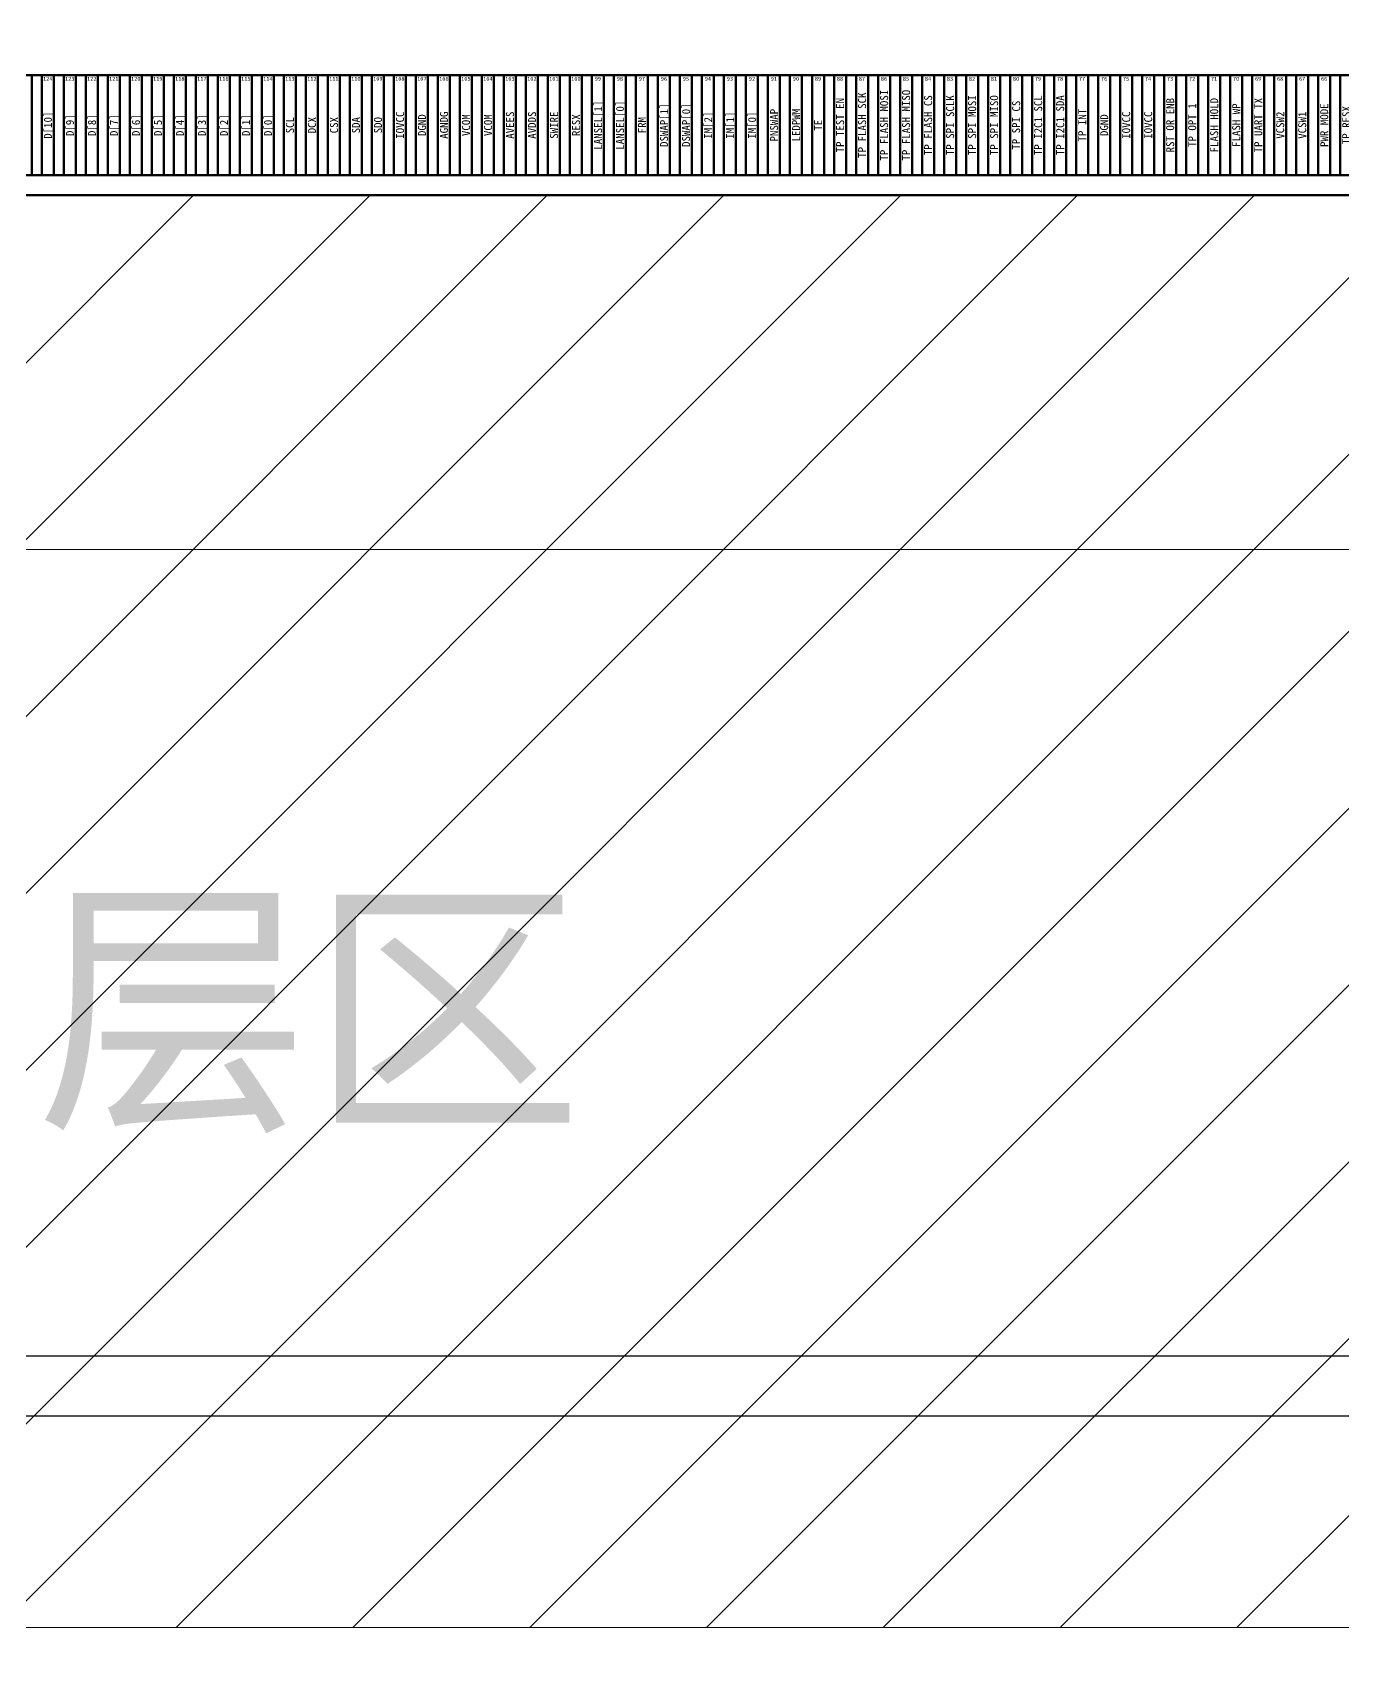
# Model space of a CAD drawing. Header units: inches. Extents: x 384 to 1427, y -468 to -47.
# Drawn here: x 1022.67 to 1029.22, y -298.89 to -290.75 of the extents above; entities that cross this region are included whole.
import ezdxf
from ezdxf.enums import TextEntityAlignment as Align

# ---------------------------------------------------------------- set-up
doc = ezdxf.new("R2010")
doc.units = ezdxf.units.IN
doc.header["$LTSCALE"] = 1.21
doc.header["$MEASUREMENT"] = 0
doc.layers.get('0').update_dxf_attribs({"linetype": 'CONTINUOUS'})
for name, color, linetype, lineweight in [('2ITO.drawing', 4, 'CONTINUOUS', 100), ('FPC', 40, 'CONTINUOUS', 20), ('LABEL.drawing', 7, 'CONTINUOUS', 100), ('TFT_line.drawing', 3, 'CONTINUOUS', 100)]:
    doc.layers.add(name, color=color, linetype=linetype, lineweight=lineweight)
for name, color, linetype in [('Cover lens', 6, 'CONTINUOUS'), ('标 注', 3, 'CONTINUOUS'), ('正保', 5, 'CONTINUOUS')]:
    doc.layers.add(name, color=color, linetype=linetype)
doc.styles.get("Standard").update_dxf_attribs({"font": 'txt', "width": 0.8})
doc.styles.add('宋', font='')
doc.styles.get('宋').set_extended_font_data('SimSun')

# ---------------------------------------------------------------- blocks, each defined once
blk = doc.blocks.new('fpc_name')
at = {"layer": 'LABEL.drawing', "color": 7, "linetype": 'Continuous', "lineweight": 100}
for s, p in [('LANSEL[1]', (14.99143, 0.22667)), ('LANSEL[0]', (15.10143, 0.22667)), ('DSWAP[1]', (15.32143, 0.22667)), ('DSWAP[0]', (15.43143, 0.22667)), ('TP_TEST_EN', (16.20143, 0.22667)), ('TP_FLASH_SCK', (16.31143, 0.22667)), ('TP_FLASH_MOSI', (16.42143, 0.22667)), ('TP_FLASH_MISO', (16.53129, 0.22667)), ('TP_FLASH_CS', (16.64143, 0.22667)), ('TP_SPI_SCLK', (16.75143, 0.22667)), ('TP_SPI_MOSI', (16.86143, 0.22667)), ('TP_SPI_MISO', (16.97143, 0.22667)), ('TP_SPI_CS', (17.08143, 0.22667)), ('TP_I2C1_SCL', (17.19143, 0.22667)), ('TP_I2C1_SDA', (17.30143, 0.22667)), ('RST_OR_ENB', (17.85143, 0.22667)), ('TP_OPT_1', (17.96143, 0.22667)), ('FLASH_HOLD', (18.07143, 0.22667)), ('FLASH_WP', (18.18143, 0.22667)), ('TP_UART_TX', (18.29143, 0.22667)), ('PWR_MODE', (18.62143, 0.22667)), ('D[10]', (12.24143, 0.22667)), ('D[9]', (12.35143, 0.22667)), ('D[8]', (12.46143, 0.22667)), ('D[7]', (12.57143, 0.22667)), ('D[6]', (12.68143, 0.22667)), ('D[5]', (12.79143, 0.22667)), ('D[4]', (12.90143, 0.22667)), ('D[3]', (13.01143, 0.22667)), ('D[2]', (13.12143, 0.22667)), ('D[1]', (13.23143, 0.22667)), ('D[0]', (13.34143, 0.22667)), ('SCL', (13.45143, 0.22667)), ('DCX', (13.56143, 0.22667)), ('CSX', (13.67143, 0.22667)), ('SDA', (13.78143, 0.22667)), ('SDO', (13.89143, 0.22667)), ('IOVCC', (14.00143, 0.22667)), ('DGND', (14.11143, 0.22667)), ('AGNDG', (14.22143, 0.22667)), ('VCOM', (14.33143, 0.22667)), ('VCOM', (14.44143, 0.22667)), ('AVEES', (14.55143, 0.22667)), ('AVDDS', (14.66143, 0.22667)), ('SWIRE', (14.77143, 0.22667)), ('RESX', (14.88143, 0.22667)), ('FRM', (15.21143, 0.22667)), ('IM[2]', (15.54143, 0.22667)), ('IM[1]', (15.65143, 0.22667)), ('IM[0]', (15.76143, 0.22667)), ('PNSWAP', (15.87143, 0.22667)), ('LEDPWM', (15.98143, 0.22667)), ('TE', (16.09143, 0.22667)), ('TP_INT', (17.41143, 0.22667)), ('DGND', (17.52143, 0.22667)), ('IOVCC', (17.63143, 0.22667)), ('IOVCC', (17.74143, 0.22667)), ('VCSW2', (18.40143, 0.22667)), ('VCSW1', (18.51143, 0.22667)), ('TP_RESX', (18.73143, 0.22667))]:
    blk.add_text(s, height=0.04, rotation=90, dxfattribs=at).set_placement(p, align=Align.MIDDLE_CENTER)
blk = doc.blocks.new('fpc_pin')
at = {"layer": 'TFT_line.drawing', "color": 3, "linetype": 'Continuous', "lineweight": 100}
blk.add_lwpolyline([(0, 0), (0.06, 0), (0.06, 0.5), (0, 0.5)], close=True, dxfattribs=at)
blk = doc.blocks.new('fpc_all')
at = {"layer": 'TFT_line.drawing', "color": 3, "linetype": 'Continuous', "lineweight": 100}
blk.add_lwpolyline([(-0.73658, 0), (26.54342, 0), (26.54342, 0.5), (-0.73658, 0.5)], close=True, dxfattribs=at)
at = {"color": 1, "linetype": 'Continuous', "lineweight": 100, "row_count": 1, "column_count": 221, "row_spacing": 0.4, "column_spacing": 0.11}
blk.add_blockref('fpc_pin', (0.77342, 0), dxfattribs=at)
at = {"color": 1, "linetype": 'Continuous', "lineweight": 100}
blk.add_blockref('fpc_name', (0.00249, 0.02333), dxfattribs=at)
at = {"layer": 'LABEL.drawing', "color": 7, "linetype": 'Continuous', "lineweight": 100}
for s, p in [('124', (12.24322, 0.4818)), ('123', (12.35322, 0.4818)), ('122', (12.46322, 0.4818)), ('121', (12.57322, 0.4818)), ('120', (12.68322, 0.4818)), ('119', (12.79322, 0.4818)), ('118', (12.90322, 0.4818)), ('117', (13.01322, 0.4818)), ('116', (13.12322, 0.4818)), ('115', (13.23322, 0.4818)), ('114', (13.34322, 0.4818)), ('113', (13.45322, 0.4818)), ('112', (13.56322, 0.4818)), ('111', (13.67322, 0.4818)), ('110', (13.78322, 0.4818)), ('109', (13.89322, 0.4818)), ('108', (14.00322, 0.4818)), ('107', (14.11322, 0.4818)), ('106', (14.22322, 0.4818)), ('105', (14.33322, 0.4818)), ('104', (14.44322, 0.4818)), ('103', (14.55322, 0.4818)), ('102', (14.66322, 0.4818)), ('101', (14.77322, 0.4818)), ('100', (14.88322, 0.4818)), ('99', (14.99322, 0.4818)), ('98', (15.10322, 0.4818)), ('97', (15.21322, 0.4818)), ('96', (15.32322, 0.4818)), ('95', (15.43322, 0.4818)), ('94', (15.54322, 0.4818)), ('93', (15.65322, 0.4818)), ('92', (15.76322, 0.4818)), ('91', (15.87322, 0.4818)), ('90', (15.98322, 0.4818)), ('89', (16.09322, 0.4818)), ('88', (16.20322, 0.4818)), ('87', (16.31322, 0.4818)), ('86', (16.42322, 0.4818)), ('85', (16.53322, 0.4818)), ('84', (16.64322, 0.4818)), ('83', (16.75322, 0.4818)), ('82', (16.86322, 0.4818)), ('81', (16.97322, 0.4818)), ('80', (17.08322, 0.4818)), ('79', (17.19322, 0.4818)), ('78', (17.30322, 0.4818)), ('77', (17.41322, 0.4818)), ('76', (17.52322, 0.4818)), ('75', (17.63322, 0.4818)), ('74', (17.74322, 0.4818)), ('73', (17.85322, 0.4818)), ('72', (17.96322, 0.4818)), ('71', (18.07322, 0.4818)), ('70', (18.18322, 0.4818)), ('69', (18.29322, 0.4818)), ('68', (18.40322, 0.4818)), ('67', (18.51322, 0.4818)), ('66', (18.62322, 0.4818))]:
    blk.add_text(s, height=0.02, dxfattribs=at).set_placement(p, align=Align.MIDDLE_CENTER)
blk = doc.blocks.new('zw$7216')
at = {"layer": '2ITO.drawing', "linetype": 'Continuous', "lineweight": 100}
blk.add_lwpolyline([(-28.98, -50.8), (28.98, -50.8), (28.98, 47.7), (-28.98, 47.7)], close=True, dxfattribs=at)
blk.add_blockref('fpc_all', (-12.9034, -50.7), dxfattribs=at)

msp = doc.modelspace()

# ---------------------------------------------------------------- hatches: boundary and pattern name
at = {"layer": '标 注', "lineweight": 5}
h = msp.add_hatch(dxfattribs=at)
h.set_pattern_fill('ANSI31', color=0, scale=5)
h.set_pattern_definition([(45, (183.03014, -28.92456), (-0.44194174, 0.44194174), [])])
h.paths.add_polyline_path([(1037.3466, -298.721), (1037.3466, -293.833), (1009.4466, -293.833), (1009.4466, -298.221, -0.414214), (1008.9466, -298.721)])
h.paths.add_polyline_path([(1037.3466, -293.833), (1037.3466, -291.563), (1009.4466, -291.563), (1009.4466, -293.833)])
h.paths.add_polyline_path([(1021.0135, -296.752), (1025.7802, -296.752), (1025.7802, -294.8298), (1021.0135, -294.8298)], flags=24)

# ---------------------------------------------------------------- linework, layer by layer
at = {"layer": 'Cover lens', "linetype": 'Continuous'}
msp.add_lwpolyline([(992.0104, -297.663), (1054.8104, -297.663, 0.414214), (1056.8104, -295.663), (1056.8104, -185.263, 0.414214), (1054.8104, -183.263), (992.0104, -183.263, 0.414214), (990.0104, -185.263), (990.0104, -295.663, 0.414214)], format="xyb", close=True, dxfattribs=at)
at = {"layer": 'FPC', "color": 0, "lineweight": 5}
msp.add_line((1001.4078, -293.333), (1045.4129, -293.333), dxfattribs=at)
at = {"layer": '标 注', "color": 0, "lineweight": 5}
msp.add_line((1008.9466, -298.721), (1037.3466, -298.721), dxfattribs=at)
at = {"layer": '标 注', "color": 30, "lineweight": 5}
msp.add_lwpolyline([(1036.8466, -318.223), (968.8845, -318.223, -0.414214), (968.6845, -318.023), (968.6845, -302.923, -0.414214), (968.8845, -302.723), (998.6754, -302.723, 0.277102), (999.558, -302.1932), (1001.1256, -299.2508, -0.277102), (1002.0081, -298.721), (1008.9466, -298.721, 0.414214), (1009.4466, -298.221), (1009.4466, -290.963), (1037.3466, -290.963), (1037.3466, -317.723, -0.414214)], format="xyb", close=True, dxfattribs=at)
at = {"layer": '正保', "color": 1}
msp.add_lwpolyline([(1053.0547, -297.363), (1054.8104, -297.363, 0.414214), (1056.5104, -295.663), (1056.5104, -185.263, 0.414214), (1054.8104, -183.563), (992.0104, -183.563, 0.414214), (990.3104, -185.263), (990.3104, -295.663, 0.414214), (992.0104, -297.363), (1047.0547, -297.363, -0.414214), (1047.5547, -297.863), (1047.5547, -301.363), (1052.5547, -301.363), (1052.5547, -297.863, -0.414214)], format="xyb", close=True, dxfattribs=at)
at = {"layer": '正保'}
msp.add_lwpolyline([(1053.0547, -297.363), (1054.8104, -297.363, 0.414214), (1056.5104, -295.663), (1056.5104, -185.263, 0.414214), (1054.8104, -183.563), (992.0104, -183.563, 0.414214), (990.3104, -185.263), (990.3104, -295.663, 0.414214), (992.0104, -297.363), (1047.0547, -297.363, -0.414214), (1047.5547, -297.863), (1047.5547, -303.363), (1052.5547, -303.363), (1052.5547, -297.863, -0.414214)], format="xyb", close=True, dxfattribs=at)

# ---------------------------------------------------------------- block references
at = {"layer": '标 注', "color": 5}
msp.add_blockref('zw$7216', (1023.4104, -240.763), dxfattribs=at)

# ---------------------------------------------------------------- texts
at = {"color": 30, "lineweight": 5, "insert": (1021.3302, -295.1298), "char_height": 1, "width": 8.848786, "attachment_point": 1, "style": '宋'}
msp.add_mtext('{\\C3;单层区}', dxfattribs=at)

doc.saveas('drawing.dxf')
